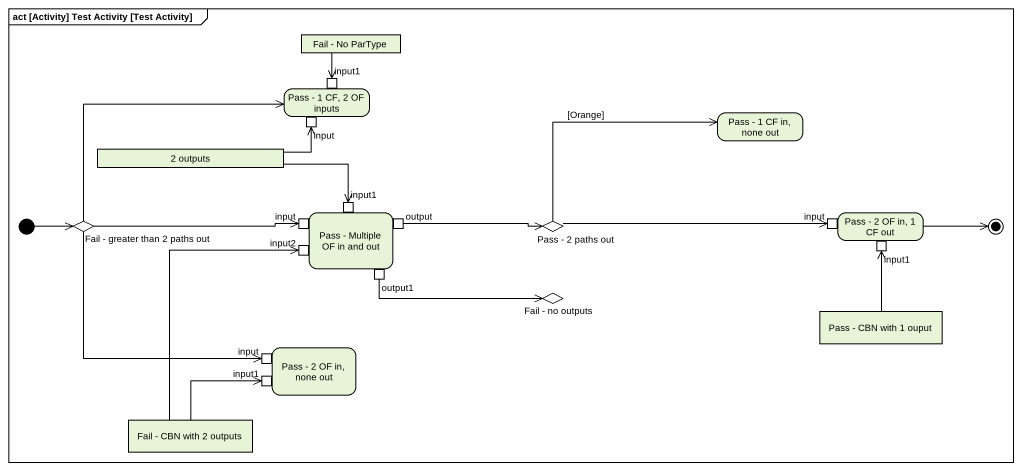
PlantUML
@startuml
mainframe act [Activity] Test Activity [Test Activity]
hide empty description
state "Fail - No ParType" as Fail_No_ParType <<object>>
state "Pass - 1 CF, 2 OF inputs" as Pass_1_CF_2_OF_inputs {
  state input1 <<inputPin>>
  state input <<inputPin>>
}
state "Pass - 1 CF in, none out" as Pass_1_CF_in_none_out
state "2 outputs" as o2_outputs <<object>>
state "Pass - Multiple OF in and out" as Pass_Multiple_OF_in_and_out {
  state "input1" as input1_2 <<inputPin>>
  state "input" as input_2 <<inputPin>>
  state input2 <<inputPin>>
  state output <<outputPin>>
  state output1 <<outputPin>>
}
state "Pass - 2 OF in, 1 CF out" as Pass_2_OF_in_1_CF_out {
  state "input" as input_3 <<inputPin>>
  state "input1" as input1_3 <<inputPin>>
}
state "Fail - greater than 2 paths out" as Fail_greater_than_2_paths <<choice>>
state "Pass - 2 paths out" as Pass_2_paths_out <<choice>>
state "Fail - no outputs" as Fail_no_outputs <<choice>>
state "Pass - CBN with 1 ouput" as Pass_CBN_with_1_ouput <<object>>
state "Pass - 2 OF in, none out" as Pass_2_OF_in_none_out {
  state "input" as input_4 <<inputPin>>
  state "input1" as input1_4 <<inputPin>>
}
state "Fail - CBN with 2 outputs" as Fail_CBN_with_2_outputs <<object>>
[*] -right-> Fail_greater_than_2_paths
Fail_No_ParType --> input1
o2_outputs -right-> input
o2_outputs -right-> input1_2
Fail_greater_than_2_paths -right-> Pass_1_CF_2_OF_inputs
Fail_greater_than_2_paths -right-> input_2
Fail_greater_than_2_paths --> input_4
output -right-> Pass_2_paths_out
Pass_2_paths_out -right-> Pass_1_CF_in_none_out : [Orange]
Pass_2_paths_out -right-> input_3
output1 -right-> Fail_no_outputs
Pass_CBN_with_1_ouput -up-> input1_3
Fail_CBN_with_2_outputs -up-> input2
Fail_CBN_with_2_outputs -up-> input1_4
Pass_2_OF_in_1_CF_out -right-> [*]
@enduml
